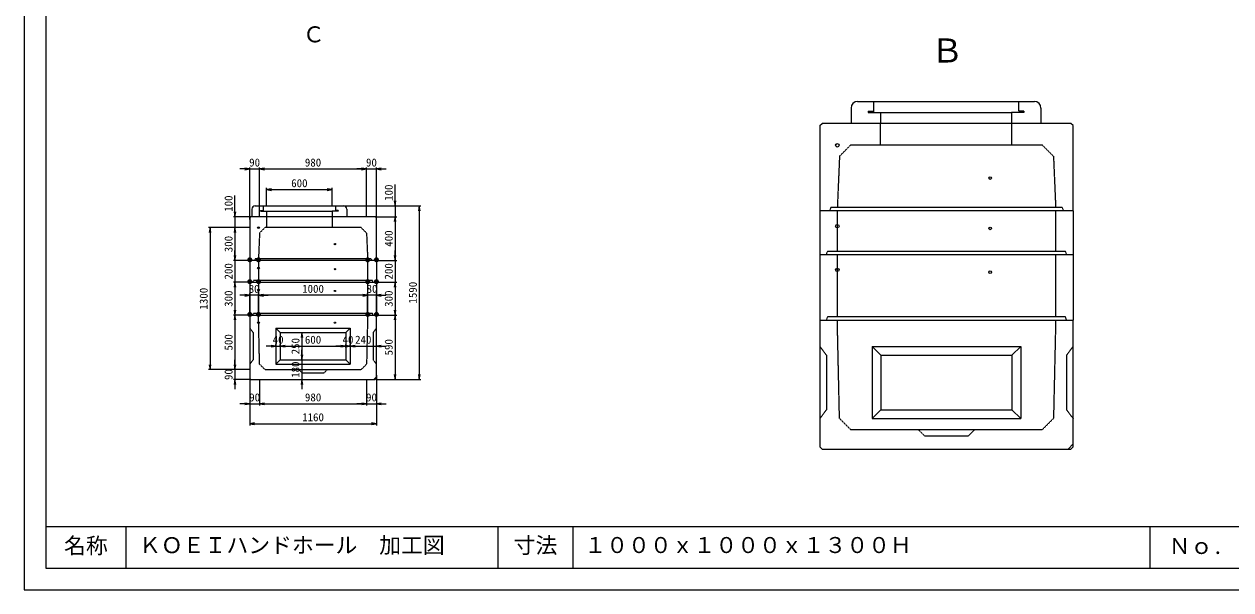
# Model space of a CAD drawing. Units: millimetres, scale not verified. Extents: x -420 to 421, y -297 to 297.
# Drawn here: x -420 to 132, y -297 to -38 of the extents above; entities that cross this region are included whole.
import ezdxf
from ezdxf.enums import TextEntityAlignment as Align

# ---------------------------------------------------------------- set-up
doc = ezdxf.new("R2010")
doc.units = ezdxf.units.MM
doc.linetypes.add('USER2', pattern=[4.7625, 3.175, -1.5875])
doc.layers.add('0-0', color=7, linetype='Continuous')
for name, color, linetype, lineweight in [('0-1_0', 9, 'Continuous', 25), ('0-2_dims', 7, 'Continuous', 18), ('0-3_pen1実線', 4, 'Continuous', 13), ('0-4_pen2実線', 3, 'Continuous', 13), ('0-5_pen3実線', 7, 'Continuous', 25), ('0-6_pen4実線', 7, 'Continuous', 25), ('0-7_pen2破線', 3, 'USER2', 25), ('0-9_draw', 7, 'Continuous', 13), ('0-A_鉄筋１', 7, 'Continuous', 13)]:
    doc.layers.add(name, color=color, linetype=linetype, lineweight=lineweight)
doc.styles.add('ＭＳ ゴシック', font='')
doc.styles.get('ＭＳ ゴシック').set_extended_font_data('MS Gothic')

# ---------------------------------------------------------------- blocks, each defined once
blk = doc.blocks.new('部分図 1')
at = {"layer": '0-1_0'}
blk.add_lwpolyline([(0, 0), (16824, 0), (16824, 11878), (0, 11878)], close=True, dxfattribs=at)
at = {"layer": '0-2_dims'}
for p, q in [((2221.5, 3516.5), (2221.5, 3679)), ((2221.5, 3664), (2821.5, 3664)), ((2821.5, 3516.5), (2821.5, 3679)), ((3398.5, 3516), (3398.5, 3711)), ((1931.5, 3416), (1931.5, 3611)), ((2927, 3516), (3413.5, 3516)), ((2927.5, 3516), (3634.5, 3516)), ((3398.5, 3516), (3398.5, 3416)), ((3619.5, 3516), (3619.5, 1926)), ((2086, 3416), (1916.5, 3416)), ((1931.5, 3416), (1931.5, 3316)), ((3217, 3416), (3413.5, 3416)), ((3217, 3416), (3413.5, 3416)), ((3398.5, 3416), (3398.5, 3326)), ((3398.5, 3416), (3398.5, 3016)), ((2065.5, 3316), (1688.5, 3316)), ((1703.5, 3316), (1703.5, 2016)), ((2066, 3316), (1916.5, 3316)), ((2066, 3316), (1916.5, 3316)), ((1931.5, 3316), (1931.5, 3226)), ((1931.5, 3316), (1931.5, 3016)), ((1931.5, 3016), (1931.5, 3106)), ((3398.5, 3016), (3398.5, 3106)), ((2066, 3016), (1916.5, 3016)), ((2066, 3016), (1916.5, 3016)), ((1931.5, 3016), (1931.5, 2816)), ((3227, 3016), (3413.5, 3016)), ((3227, 3016), (3413.5, 3016)), ((3398.5, 3016), (3398.5, 2816)), ((2066, 2816), (1916.5, 2816)), ((2065.5, 2816), (1916.5, 2816)), ((1931.5, 2816), (1931.5, 2516)), ((1931.5, 2816), (1931.5, 2726)), ((3227, 2816), (3413.5, 2816)), ((3227.5, 2816), (3413.5, 2816)), ((3398.5, 2816), (3398.5, 2516)), ((3398.5, 2816), (3398.5, 2726)), ((2066.65, 2697), (1976.65, 2697)), ((2066.65, 2514.72), (2066.65, 2712)), ((2146.65, 2697), (2066.65, 2697)), ((2146.65, 2516.5), (2146.65, 2712)), ((2146.65, 2516.5), (2146.65, 2712)), ((3146.65, 2697), (2146.65, 2697)), ((2146.65, 2697), (2236.65, 2697)), ((3146.65, 2697), (3056.65, 2697)), ((3146.65, 2516.5), (3146.65, 2712)), ((3146.65, 2516.5), (3146.65, 2712)), ((3226.65, 2697), (3146.65, 2697)), ((3226.65, 2516.5), (3226.65, 2712)), ((3226.65, 2697), (3316.65, 2697)), ((2066, 2516), (1916.5, 2516)), ((2066, 2516), (1916.5, 2516)), ((1931.5, 2516), (1931.5, 2016)), ((3227, 2516), (3413.5, 2516)), ((3227.5, 2516), (3413.5, 2516)), ((3398.5, 2516), (3398.5, 1926)), ((2517.15, 2356), (2559.65, 2356)), ((2544.65, 2356), (2544.65, 2106)), ((2306.65, 2231), (2216.65, 2231)), ((2306.65, 2231), (2306.65, 2246)), ((2306.65, 2231), (2346.65, 2231)), ((2346.65, 2231), (2346.65, 2246)), ((2346.65, 2231), (2346.65, 2246)), ((2346.65, 2231), (2436.65, 2231)), ((2346.65, 2231), (2946.65, 2231)), ((2946.65, 2231), (2856.65, 2231)), ((2986.65, 2231), (2896.65, 2231)), ((2946.65, 2231), (2946.65, 2246)), ((2946.65, 2231), (2946.65, 2246)), ((2946.65, 2231), (2986.65, 2231)), ((2986.65, 2231), (2986.65, 2246)), ((2986.65, 2231), (2986.65, 2246)), ((2986.65, 2231), (3076.65, 2231)), ((2986.65, 2231), (3226.65, 2231)), ((3226.65, 2231), (3226.65, 2246)), ((3226.65, 2231), (3316.65, 2231)), ((1931.5, 2016), (1931.5, 2106)), ((2544.65, 2106), (2544.65, 2196)), ((2544.65, 2106), (2559.65, 2106)), ((2544.65, 2106), (2559.65, 2106)), ((2544.65, 2106), (2544.65, 1926)), ((2065.5, 2016), (1688.5, 2016)), ((2066, 2016), (1916.5, 2016)), ((2066, 2016), (1916.5, 2016)), ((1931.5, 2016), (1931.5, 1926)), ((2076, 1926), (1916.5, 1926)), ((1931.5, 1926), (1931.5, 1836)), ((2066.65, 1955.3), (2066.65, 1688)), ((2156.95, 1919.3), (2156.95, 1688)), ((2156.95, 1918.8), (2156.95, 1688)), ((2544.65, 1926), (2559.65, 1926)), ((2544.65, 1926), (2544.65, 1836)), ((3137.15, 1925.5), (3137.15, 1688)), ((3137.15, 1925.5), (3137.15, 1688)), ((3226.65, 1964.9), (3226.65, 1688)), ((3237, 1926), (3413.5, 1926)), ((3250.45, 1926), (3634.5, 1926)), ((2066.65, 1862.5), (2066.65, 1506)), ((3226.65, 1862.5), (3226.65, 1506)), ((2066.65, 1703), (1976.65, 1703)), ((2066.65, 1703), (2156.95, 1703)), ((2156.95, 1703), (2246.95, 1703)), ((2156.95, 1703), (3137.15, 1703)), ((3137.15, 1703), (3047.15, 1703)), ((3137.15, 1703), (3226.65, 1703)), ((3226.65, 1703), (3316.65, 1703)), ((2066.65, 1521), (3226.65, 1521))]:
    blk.add_line(p, q, dxfattribs=at)
for points in [[(2266.5, 3671.5), (2221.5, 3664), (2266.5, 3656.5)], [(2776.5, 3656.5), (2821.5, 3664), (2776.5, 3671.5)], [(3391, 3561), (3398.5, 3516), (3406, 3561)], [(1924, 3461), (1931.5, 3416), (1939, 3461)], [(3627, 3471), (3619.5, 3516), (3612, 3471)], [(3406, 3371), (3398.5, 3416), (3391, 3371)], [(3406, 3371), (3398.5, 3416), (3391, 3371)], [(1711, 3271), (1703.5, 3316), (1696, 3271)], [(1939, 3271), (1931.5, 3316), (1924, 3271)], [(1939, 3271), (1931.5, 3316), (1924, 3271)], [(1924, 3061), (1931.5, 3016), (1939, 3061)], [(1924, 3061), (1931.5, 3016), (1939, 3061)], [(3391, 3061), (3398.5, 3016), (3406, 3061)], [(3391, 3061), (3398.5, 3016), (3406, 3061)], [(1939, 2771), (1931.5, 2816), (1924, 2771)], [(1939, 2771), (1931.5, 2816), (1924, 2771)], [(3406, 2771), (3398.5, 2816), (3391, 2771)], [(3406, 2771), (3398.5, 2816), (3391, 2771)], [(2021.65, 2689.5), (2066.65, 2697), (2021.65, 2704.5)], [(2191.65, 2704.5), (2146.65, 2697), (2191.65, 2689.5)], [(2191.65, 2704.5), (2146.65, 2697), (2191.65, 2689.5)], [(3101.65, 2689.5), (3146.65, 2697), (3101.65, 2704.5)], [(3101.65, 2689.5), (3146.65, 2697), (3101.65, 2704.5)], [(3271.65, 2704.5), (3226.65, 2697), (3271.65, 2689.5)], [(1924, 2561), (1931.5, 2516), (1939, 2561)], [(3391, 2561), (3398.5, 2516), (3406, 2561)], [(1939, 2471), (1931.5, 2516), (1924, 2471)], [(3406, 2471), (3398.5, 2516), (3391, 2471)], [(2552.15, 2311), (2544.65, 2356), (2537.15, 2311)], [(2261.65, 2223.5), (2306.65, 2231), (2261.65, 2238.5)], [(2391.65, 2238.5), (2346.65, 2231), (2391.65, 2223.5)], [(2391.65, 2238.5), (2346.65, 2231), (2391.65, 2223.5)], [(2901.65, 2223.5), (2946.65, 2231), (2901.65, 2238.5)], [(2901.65, 2223.5), (2946.65, 2231), (2901.65, 2238.5)], [(2941.65, 2223.5), (2986.65, 2231), (2941.65, 2238.5)], [(3031.65, 2238.5), (2986.65, 2231), (3031.65, 2223.5)], [(3271.65, 2238.5), (3226.65, 2231), (3271.65, 2223.5)], [(2537.15, 2151), (2544.65, 2106), (2552.15, 2151)], [(2537.15, 2151), (2544.65, 2106), (2552.15, 2151)], [(1696, 2061), (1703.5, 2016), (1711, 2061)], [(1924, 2061), (1931.5, 2016), (1939, 2061)], [(1924, 2061), (1931.5, 2016), (1939, 2061)], [(1939, 1881), (1931.5, 1926), (1924, 1881)], [(2552.15, 1881), (2544.65, 1926), (2537.15, 1881)], [(3391, 1971), (3398.5, 1926), (3406, 1971)], [(3612, 1971), (3619.5, 1926), (3627, 1971)], [(2021.65, 1695.5), (2066.65, 1703), (2021.65, 1710.5)], [(2201.95, 1710.5), (2156.95, 1703), (2201.95, 1695.5)], [(2201.95, 1710.5), (2156.95, 1703), (2201.95, 1695.5)], [(3092.15, 1695.5), (3137.15, 1703), (3092.15, 1710.5)], [(3092.15, 1695.5), (3137.15, 1703), (3092.15, 1710.5)], [(3271.65, 1710.5), (3226.65, 1703), (3271.65, 1695.5)], [(2111.65, 1528.5), (2066.65, 1521), (2111.65, 1513.5)], [(3181.65, 1513.5), (3226.65, 1521), (3181.65, 1528.5)]]:
    blk.add_lwpolyline(points, dxfattribs=at)
at = {"layer": '0-3_pen1実線'}
for p, q in [((9044.46, 4365.12), (9050.42, 4371.08)), ((2821.5, 3463.02), (2824.48, 3466)), ((3203.2, 1926), (3226.65, 1949.45)), ((9562.1, 1289), (9609, 1335.9))]:
    blk.add_line(p, q, dxfattribs=at)
at = {"layer": '0-4_pen2実線'}
for p, q in [((9156.46, 4383.08), (9156.46, 4371.08)), ((2877.5, 3472), (2877.5, 3466))]:
    blk.add_line(p, q, dxfattribs=at)
for centre, radius in [((7448.9, 4070.08), 16), ((8848.9, 3770.08), 12), ((2146.5, 3316), 8), ((7449, 3329.08), 16), ((8849, 3309.08), 12), ((2846.5, 3166), 6), ((2146.5, 2946), 8), ((2846.5, 2936), 6), ((7449, 2929.1), 16), ((8849, 2909.1), 12), ((2146.5, 2746), 8), ((2846.5, 2736), 6), ((2146.65, 2446), 8), ((2846.65, 2446), 6)]:
    blk.add_circle(centre, radius, dxfattribs=at)
at = {"layer": '0-5_pen3実線'}
for p, q in [((7634.46, 4471.08), (9254.46, 4471.08)), ((7574.46, 4411.08), (7574.46, 4271.08)), ((9314.46, 4411.08), (9314.46, 4271.08)), ((9588.9, 4270.08), (7308.9, 4270.08)), ((9608.9, 4250.08), (9588.9, 4270.08)), ((9608.9, 3470.07), (9608.9, 4250.08)), ((2086.5, 3486), (2086.5, 3416)), ((2116.5, 3516), (2926.5, 3516)), ((2956.5, 3486), (2956.5, 3416)), ((9608.9, 3470.07), (7288.9, 3470.07)), ((7289, 3469.08), (7289, 3069.08)), ((9609, 3469.08), (9609, 3069.08)), ((3216.5, 3416), (2076.5, 3416)), ((3226.5, 3406), (3216.5, 3416)), ((3226.5, 3016), (3226.5, 3406)), ((2066.5, 3016), (2066.5, 2816)), ((3226.5, 3016), (2066.5, 3016)), ((3226.5, 3016), (3226.5, 2816)), ((7289, 3069.1), (7289, 2469.1)), ((7289, 3069.08), (9609, 3069.08)), ((9609, 3069.1), (9609, 2469.1)), ((2066.5, 2816), (2066.5, 2516)), ((2066.5, 2816), (3226.5, 2816)), ((3226.5, 2816), (3226.5, 2516)), ((2066.5, 2516), (3226.5, 2516)), ((3226.65, 1936), (3226.65, 2516)), ((7289, 2469.1), (9609, 2469.1)), ((9609, 1309), (9609, 2469)), ((2646.65, 2396), (2986.65, 2396)), ((2986.65, 2396), (2946.65, 2356)), ((2986.65, 2396), (2986.65, 2066)), ((8449, 2229), (9129, 2229)), ((9129, 2229), (9049, 2149)), ((9129, 2229), (9129, 1569)), ((2646.65, 2106), (2946.65, 2106)), ((2946.65, 2106), (2986.65, 2066)), ((2306.65, 2066), (2986.65, 2066)), ((2076.65, 1926), (3216.65, 1926)), ((3226.65, 1936), (3216.65, 1926)), ((7769, 1569), (9129, 1569)), ((8449, 1649), (9049, 1649)), ((9049, 1649), (9129, 1569)), ((7309, 1289), (9589, 1289)), ((9609, 1309), (9589, 1289)), ((931, 580), (931, 200)), ((5025, 580), (5025, 200))]:
    blk.add_line(p, q, dxfattribs=at)
for points in [[(2066.65, 2516), (2066.65, 1936), (2076.65, 1926)], [(7289, 2469), (7289, 1309), (7309, 1289)], [(2646.65, 2356), (2946.65, 2356), (2946.65, 2106)], [(8449, 2149), (9049, 2149), (9049, 1649)]]:
    blk.add_lwpolyline(points, dxfattribs=at)
for centre, radius, start, end in [((7634.46, 4411.08), 60, 90, 180), ((9254.46, 4411.08), 60, 0, 90), ((2116.5, 3486), 30, 90, 180), ((2926.5, 3486), 30, 0, 90)]:
    blk.add_arc(centre, radius, start, end, dxfattribs=at)
at = {"layer": '0-6_pen4実線'}
for p, q in [((200, 580), (16610, 580)), ((4340.3, 580), (4340.3, 200)), ((10312, 580), (10312, 200))]:
    blk.add_line(p, q, dxfattribs=at)
blk.add_lwpolyline([(200, 200), (16610, 200), (16610, 11452), (200, 11452)], close=True, dxfattribs=at)
at = {"layer": '0-7_pen2破線'}
for p, q in [((7780.46, 4471.08), (7780.46, 4371.08)), ((9108.46, 4471.08), (9108.46, 4383.08)), ((7732.46, 4383.08), (7780.46, 4383.08)), ((7732.46, 4383.08), (7732.46, 4371.08)), ((7732.46, 4371.08), (9044.46, 4371.08)), ((7844.46, 4371.08), (7844.46, 4271.08)), ((9156.46, 4371.08), (9044.46, 4371.08)), ((9044.46, 4371.08), (9044.46, 4271.08)), ((9156.46, 4383.08), (9108.46, 4383.08)), ((7842.9, 4270.08), (7842.9, 4070.08)), ((9044.9, 4270.08), (9044.9, 4070.08)), ((7468.9, 3970.08), (7568.9, 4070.08)), ((9328.9, 4070.07), (9428.9, 3970.07)), ((7468.9, 3970.07), (7448.9, 3500.07)), ((9428.9, 3970.07), (9448.9, 3500.07)), ((2165.5, 3472), (2189.5, 3472)), ((2165.5, 3472), (2165.5, 3466)), ((2165.5, 3466), (2821.5, 3466)), ((2189.5, 3516), (2189.5, 3466)), ((2221.5, 3466), (2221.5, 3416)), ((2877.5, 3466), (2821.5, 3466)), ((2821.5, 3466), (2821.5, 3416)), ((2853.5, 3516), (2853.5, 3472)), ((2877.5, 3472), (2853.5, 3472)), ((7388.9, 3500.07), (7378.9, 3470.07)), ((8448.9, 3500.08), (7388.9, 3500.07)), ((7449, 3469.08), (7449, 3099.08)), ((9508.9, 3500.08), (8448.9, 3500.08)), ((9449, 3469.08), (9449, 3099.08)), ((9508.9, 3500.07), (9518.9, 3470.07)), ((2221.5, 3416), (2221.5, 3316)), ((2821.5, 3416), (2821.5, 3316)), ((2156.5, 3266), (2146.5, 3031)), ((2156.5, 3266), (2206.5, 3316)), ((3086.5, 3316), (3136.5, 3266)), ((3136.5, 3266), (3146.5, 3031)), ((7349, 3069.08), (7359, 3099.08)), ((8449, 3099.08), (7359, 3099.08)), ((9539, 3099.08), (8449, 3099.08)), ((9549, 3069.08), (9539, 3099.08)), ((2116.5, 3031), (2111.5, 3016)), ((2646.5, 3031), (2116.5, 3031)), ((2146.5, 3016), (2146.5, 2831)), ((3176.5, 3031), (2646.5, 3031)), ((3146.5, 3016), (3146.5, 2831)), ((3176.5, 3031), (3181.5, 3016)), ((7449, 3069.1), (7449, 2499.1)), ((9449, 3069.1), (9449, 2499.1)), ((2096.5, 2816), (2101.5, 2831)), ((2646.5, 2831), (2101.5, 2831)), ((2146.5, 2816), (2146.5, 2531)), ((3191.5, 2831), (2646.5, 2831)), ((3146.5, 2816), (3146.5, 2531)), ((3196.5, 2816), (3191.5, 2831)), ((2096.5, 2516), (2101.5, 2531)), ((2646.5, 2531), (2101.5, 2531)), ((2156.65, 2066), (2146.65, 2516)), ((3191.5, 2531), (2646.5, 2531)), ((3146.65, 2516), (3136.65, 2066)), ((3196.5, 2516), (3191.5, 2531)), ((7349, 2469.1), (7359, 2499.1)), ((8449, 2499.1), (7359, 2499.1)), ((7469, 1569), (7449, 2469)), ((9539, 2499.1), (8449, 2499.1)), ((9449, 2469), (9429, 1569)), ((9549, 2469.1), (9539, 2499.1)), ((3226.65, 2396), (3196.65, 2356)), ((3196.65, 2356), (3196.65, 2106)), ((9609, 2229), (9549, 2149)), ((3196.65, 2106), (3226.65, 2066)), ((9549, 2149), (9549, 1649)), ((2206.65, 2016), (2156.65, 2066)), ((2206.65, 2016), (3086.65, 2016)), ((2546.65, 1986), (2516.65, 2016)), ((3136.65, 2066), (3086.65, 2016)), ((7569, 1469), (7469, 1569)), ((9429, 1569), (9329, 1469)), ((9549, 1649), (9609, 1569)), ((7569, 1469), (9329, 1469)), ((8249, 1409), (8189, 1469))]:
    blk.add_line(p, q, dxfattribs=at)
for points in [[(9328.9, 4070.07), (8448.9, 4070.07), (7568.9, 4070.08)], [(3086.5, 3316), (2646.5, 3316), (2206.5, 3316)], [(2066.65, 2396), (2096.65, 2356), (2096.65, 2106), (2066.65, 2066)], [(7289, 2229), (7349, 2149), (7349, 1649), (7289, 1569)], [(2546.65, 1986), (2746.65, 1986), (2776.65, 2016)], [(8249, 1409), (8649, 1409), (8709, 1469)]]:
    blk.add_lwpolyline(points, dxfattribs=at)
at = {"layer": '0-9_draw'}
for p, q in [((7288.9, 4250.08), (7308.9, 4270.08)), ((7288.9, 4250.07), (7288.9, 3470.07)), ((2066.5, 3406), (2076.5, 3416)), ((2066.5, 3406), (2066.5, 3016)), ((2306.65, 2396), (2306.65, 2066)), ((2306.65, 2396), (2346.65, 2356)), ((2306.65, 2396), (2646.65, 2396)), ((2346.65, 2356), (2346.65, 2106)), ((2346.65, 2356), (2646.65, 2356)), ((7769, 2229), (7769, 1569)), ((7769, 2229), (7849, 2149)), ((7769, 2229), (8449, 2229)), ((2346.65, 2106), (2306.65, 2066)), ((2346.65, 2106), (2646.65, 2106)), ((7849, 2149), (7849, 1649)), ((7849, 2149), (8449, 2149)), ((7849, 1649), (7769, 1569)), ((7849, 1649), (8449, 1649))]:
    blk.add_line(p, q, dxfattribs=at)
at = {"layer": '0-A_鉄筋１'}
for p, q in [((2066.5, 3853), (1976.5, 3853)), ((2066.5, 3390.8), (2066.5, 3868)), ((2066.5, 3853), (2156.4, 3853)), ((2156.4, 3416.5), (2156.4, 3868)), ((2156.4, 3416.5), (2156.4, 3868)), ((2156.4, 3853), (2246.4, 3853)), ((2156.4, 3853), (3136.5, 3853)), ((3136.5, 3853), (3046.5, 3853)), ((3136.5, 3416.5), (3136.5, 3868)), ((3136.5, 3416.5), (3136.5, 3868)), ((3136.5, 3853), (3226.5, 3853)), ((3226.5, 3366.5), (3226.5, 3868)), ((3226.5, 3853), (3316.5, 3853))]:
    blk.add_line(p, q, dxfattribs=at)
for points in [[(2021.5, 3845.5), (2066.5, 3853), (2021.5, 3860.5)], [(2201.4, 3860.5), (2156.4, 3853), (2201.4, 3845.5)], [(2201.4, 3860.5), (2156.4, 3853), (2201.4, 3845.5)], [(3091.5, 3845.5), (3136.5, 3853), (3091.5, 3860.5)], [(3091.5, 3845.5), (3136.5, 3853), (3091.5, 3860.5)], [(3271.5, 3860.5), (3226.5, 3853), (3271.5, 3845.5)]]:
    blk.add_lwpolyline(points, dxfattribs=at)
at = {"layer": '0-2_dims', "style": 'ＭＳ ゴシック'}
for s, height, p in [('Ｃ', 146.6, (2552.5, 4968.3)), ('Ｂ', 219.9, (8306.01, 4761.8)), ('600', 73.31, (2446.5, 3664.5)), ('●', 36.66, (2041.3, 2991.07)), ('●', 36.66, (2121.68, 2991.03)), ('●', 36.66, (3121, 2990.9)), ('●', 36.66, (3201.46, 2991.01)), ('●', 36.66, (2041.51, 2790.98)), ('80', 73.31, (2056.65, 2697.5)), ('●', 36.66, (2121.6, 2791.06)), ('1000', 73.31, (2546.65, 2697.5)), ('●', 36.66, (3121.4, 2790.98)), ('80', 73.31, (3136.65, 2697.5)), ('●', 36.66, (3201.56, 2791.03)), ('●', 36.66, (2041.65, 2490.96)), ('●', 36.66, (2121.65, 2491)), ('●', 36.66, (3121.64, 2490.96)), ('●', 36.66, (3201.65, 2491)), ('40', 73.31, (2276.65, 2231.5)), ('600', 73.31, (2571.65, 2231.5)), ('40', 73.31, (2916.65, 2231.5)), ('240', 73.31, (3031.65, 2231.5)), ('90', 73.31, (2061.8, 1703.5)), ('980', 73.31, (2572.05, 1703.5)), ('90', 73.31, (3131.9, 1703.5)), ('1160', 73.31, (2546.65, 1521.5))]:
    blk.add_text(s, height=height, dxfattribs=at).set_placement(p, align=Align.BOTTOM_LEFT)
for s, p in [('100', (3398, 3561)), ('100', (1931, 3461)), ('300', (1931, 3091)), ('400', (3398, 3141)), ('200', (1931, 2841)), ('200', (3398, 2841)), ('1590', (3619, 2621)), ('1300', (1703, 2566)), ('300', (1931, 2591)), ('300', (3398, 2591)), ('500', (1931, 2191)), ('250', (2544.15, 2156)), ('590', (3398, 2146)), ('90', (1931, 1921)), ('180', (2544.15, 1941))]:
    blk.add_text(s, height=73.31, rotation=90, dxfattribs=at).set_placement(p, align=Align.BOTTOM_LEFT)
at = {"layer": '0-5_pen3実線', "style": 'ＭＳ ゴシック'}
for s, p in [('名称', (366, 287)), ('ＫＯＥＩハンドホール\u3000加工図', (1053, 292)), ('寸法', (4484.2, 291)), ('１０００ｘ１０００ｘ１３００Ｈ', (5132, 293)), ('Ｎｏ.', (10484.7, 284.33))]:
    blk.add_text(s, height=146.6, dxfattribs=at).set_placement(p, align=Align.BOTTOM_LEFT)
at = {"layer": '0-A_鉄筋１', "style": 'ＭＳ ゴシック'}
for s, p in [('90', (2061.45, 3853.5)), ('980', (2571.45, 3853.5)), ('90', (3131.5, 3853.5))]:
    blk.add_text(s, height=73.31, dxfattribs=at).set_placement(p, align=Align.BOTTOM_LEFT)

msp = doc.modelspace()

# ---------------------------------------------------------------- block references
at = {"layer": '0-0', "xscale": 0.05, "yscale": 0.05}
msp.add_blockref('部分図 1', (-420.5, -297), dxfattribs=at)

doc.saveas('drawing.dxf')
